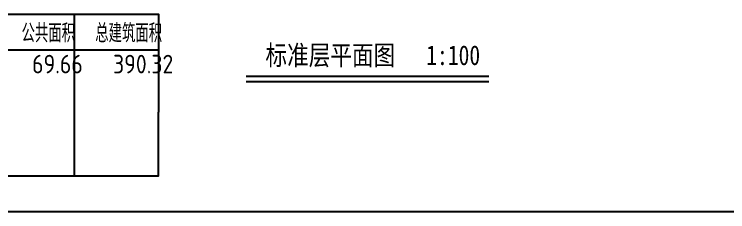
# Model space of a CAD drawing. Extents: x 25752 to 73233, y 27827 to 61602.
# Drawn here: x 40811 to 55211, y 27827 to 31820 of the extents above; entities that cross this region are included whole.
import ezdxf
from ezdxf.enums import TextEntityAlignment as Align

# ---------------------------------------------------------------- set-up
doc = ezdxf.new("R2010")
doc.units = 0
doc.header["$LTSCALE"] = 1000
doc.header["$MEASUREMENT"] = 0
for name, color, linetype in [('PUB_DIM', 3, 'Continuous'), ('PUB_TEXT', 7, 'Continuous'), ('指标', 14, 'Continuous')]:
    doc.layers.add(name, color=color, linetype=linetype)
doc.styles.add('ht', font='SIMHEI.TTF')
doc.styles.get("Standard").update_dxf_attribs({"font": 'gbenor.shx', "bigfont": 'gbcbig.shx'})

msp = doc.modelspace()

# ---------------------------------------------------------------- linework, layer by layer
msp.add_line((73233, 27827), (25752, 27827))
at = {"layer": 'PUB_DIM'}
msp.add_line((45490, 30462), (50392, 30462), dxfattribs=at)
at = {"layer": 'PUB_DIM', "const_width": 40}
msp.add_lwpolyline([(45490, 30563), (50392, 30563)], dxfattribs=at)
at = {"layer": '指标'}
for p, q in [((42017, 31820), (42017, 28551)), ((43724, 31095), (32329, 31095))]:
    msp.add_line(p, q, dxfattribs=at)
for points in [[(40134, 29842), (32329, 29842), (32329, 31820), (43724, 31820), (43724, 29842)], [(40134, 29842), (32329, 29842), (32329, 28551), (43724, 28551), (43724, 29842)]]:
    msp.add_lwpolyline(points, dxfattribs=at)

# ---------------------------------------------------------------- texts
at = {"layer": 'PUB_TEXT', "style": 'ht', "width": 0.8}
for s, p in [('标准层平面图', (48500, 30792)), ('1:100', (50214, 30792))]:
    msp.add_text(s, height=400, dxfattribs=at).set_placement(p, align=Align.RIGHT)
at = {"layer": '指标', "insert": (32434, 31625), "char_height": 375, "width": 14652.02, "attachment_point": 1}
msp.add_mtext('       套内建筑面积     得房率     户型建筑面积     公共面积  总建筑面积  \\P户型B1   86.96      81.33%     106.92       69.66   390.32\\P户型B2   66.38      81.33%     81.61\\P户型C1   98.08      81.33%     120.60\\P户型C2   66.02      81.33%     81.18', dxfattribs=at)

doc.saveas('drawing.dxf')
